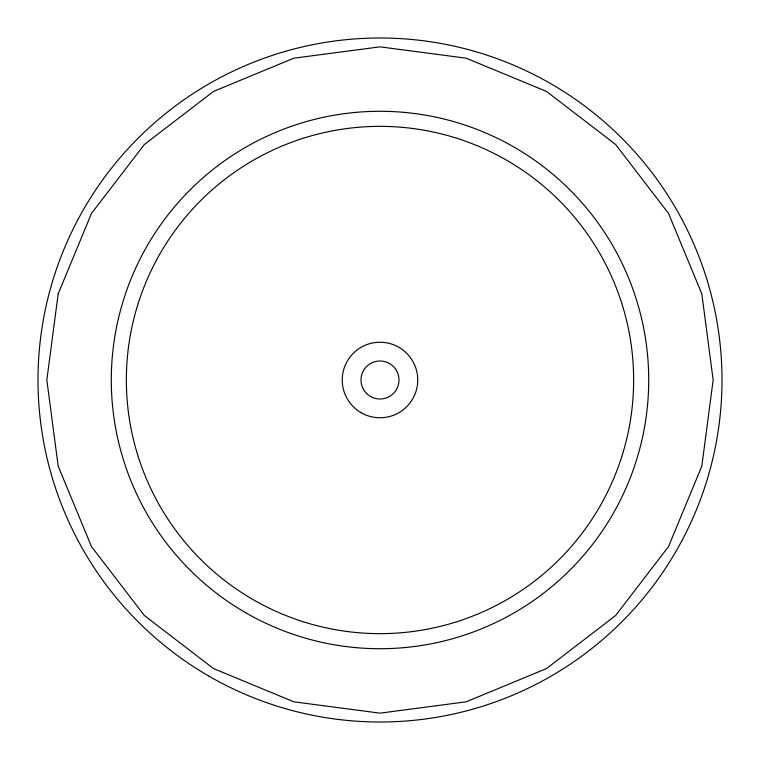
<?xml version="1.0" encoding="UTF-8"?>
<svg xmlns="http://www.w3.org/2000/svg" width="760" height="760" viewBox="0 0 760 760"><rect width="100%" height="100%" fill="white"/><g stroke="black" fill="none" stroke-linecap="round" stroke-linejoin="round"><path stroke-width="1.14" d="M58.197 293.778L46.844 380L58.197 466.222L91.485 546.573L144.428 615.572L213.427 668.515L293.778 701.803L380 713.156L466.222 701.803L546.573 668.515L615.572 615.572L668.515 546.573L701.803 466.222L713.156 380L701.803 293.778L668.515 213.427L615.572 144.428L546.573 91.485L466.222 58.197L380 46.844L293.778 58.197L213.427 91.485L144.428 144.428L91.485 213.427L58.197 293.778M366.558 393.442A19.009 19.009 0 0 0 398.363 384.921A19.009 19.009 0 0 0 375.079 361.637A19.009 19.009 0 0 0 366.558 393.442M209 676.181A342 342 0 0 0 722 380A342 342 0 0 0 209 83.819A342 342 0 0 0 209 676.181M200.649 559.35A253.631 253.631 0 0 0 624.995 445.645A253.631 253.631 0 0 0 314.355 135.005A253.631 253.631 0 0 0 200.649 559.35M245.641 612.712A268.717 268.717 0 0 0 648.717 380A268.717 268.717 0 0 0 245.641 147.288A268.717 268.717 0 0 0 245.641 612.712M361.123 412.699A37.753 37.753 0 0 0 417.753 380A37.753 37.753 0 0 0 361.123 347.301A37.753 37.753 0 0 0 361.123 412.699"/></g></svg>
